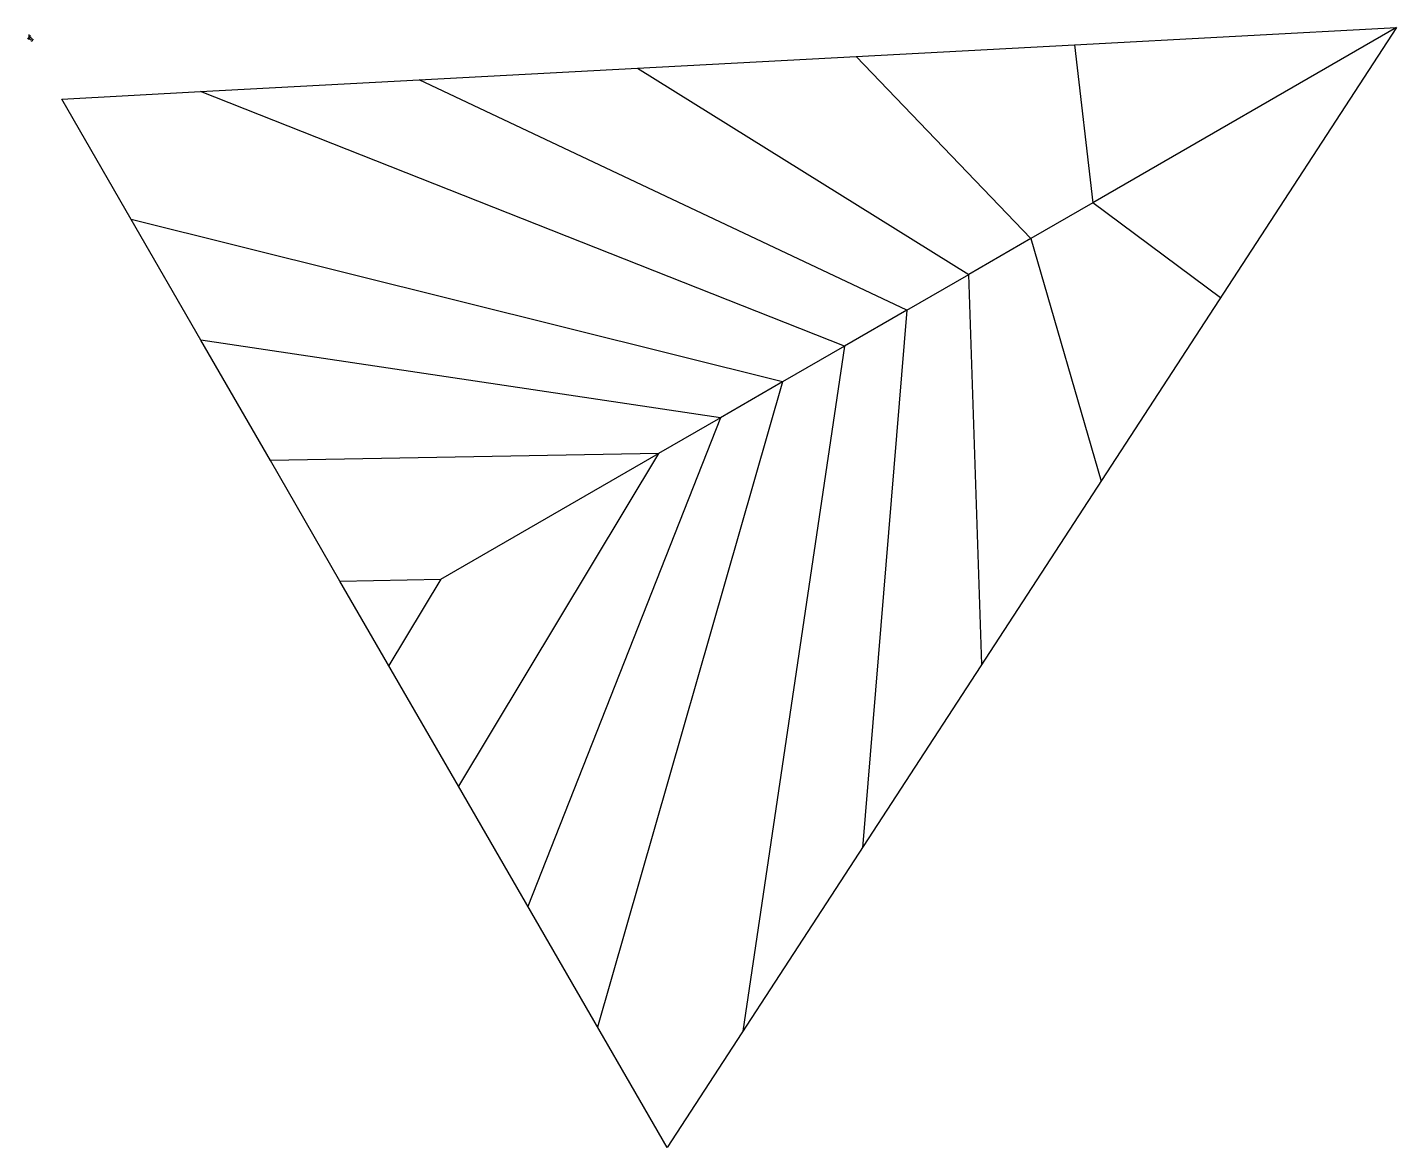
# Model space of a CAD drawing. Extents: x -1 to 689, y -280 to 284.
import ezdxf

# ---------------------------------------------------------------- set-up
doc = ezdxf.new("R2010")
doc.units = 0

msp = doc.modelspace()

# ---------------------------------------------------------------- linework, layer by layer
at = {"layer": 'Layer 1'}
for p, q in [((0.793749, 280.193749), (-0.793749, 278.606251)), ((0, 280.722915), (0, 278.077085)), ((1.058332, 279.4), (0, 278.341668)), ((1.587498, 278.870834), (0.529166, 277.812502)), ((2.116664, 278.341668), (1.058332, 277.283336))]:
    msp.add_line(p, q, dxfattribs=at)
at = {"layer": 'MODELSKETCH_VISIBLE'}
for p, q in [((688.613082, 284.318296), (321.282952, -279.712139)), ((526.425926, 275.606303), (688.613082, 284.318296)), ((688.613082, 284.318296), (535.61238, 195.983293)), ((306.430982, 263.790555), (416.427316, 269.69777)), ((416.427316, 269.69777), (526.425926, 275.606303)), ((504.385791, 177.954607), (416.427316, 269.69777)), ((526.425926, 275.606303), (535.61238, 195.983293)), ((196.432393, 257.882028), (306.430982, 263.790555)), ((306.430982, 263.790555), (473.159176, 159.925922)), ((86.433533, 251.973951), (196.432393, 257.882028)), ((441.932588, 141.897236), (196.432393, 257.882028)), ((16.483343, 248.216282), (86.433533, 251.973951)), ((51.509106, 187.549882), (16.483343, 248.216282)), ((410.705973, 123.868551), (86.433533, 251.973951)), ((535.61238, 195.983293), (504.385791, 177.954607)), ((599.974708, 148.216076), (535.61238, 195.983293)), ((86.534868, 126.883482), (51.509106, 187.549882)), ((379.479385, 105.839865), (51.509106, 187.549882)), ((504.385791, 177.954607), (473.159176, 159.925922)), ((504.385791, 177.954607), (539.85846, 55.908753)), ((441.932588, 141.897236), (473.159176, 159.925922)), ((479.744515, -36.397273), (473.159176, 159.925922)), ((441.932588, 141.897236), (410.705973, 123.868551)), ((441.932588, 141.897236), (419.628268, -128.704567)), ((121.56063, 66.217082), (86.534868, 126.883482)), ((348.252796, 87.811182), (86.534868, 126.883482)), ((410.705973, 123.868551), (359.512285, -221.012337)), ((410.705973, 123.868551), (379.479385, 105.839865)), ((379.479385, 105.839865), (286.25719, -219.045718)), ((379.479385, 105.839865), (348.252796, 87.811182)), ((348.252796, 87.811182), (251.23143, -158.379323)), ((348.252796, 87.811182), (317.026182, 69.782496)), ((317.026182, 69.782496), (121.56063, 66.217082)), ((207.377936, 6.477053), (317.026182, 69.782496)), ((317.026182, 69.782496), (216.205673, -97.712954)), ((156.586442, 5.550589), (121.56063, 66.217082)), ((156.586442, 5.550589), (207.377936, 6.477053)), ((216.205673, -97.712954), (156.586442, 5.550589)), ((207.377936, 6.477053), (181.179856, -37.046454)), ((321.282952, -279.712139), (216.205673, -97.712954))]:
    msp.add_line(p, q, dxfattribs=at)

doc.saveas('drawing.dxf')
